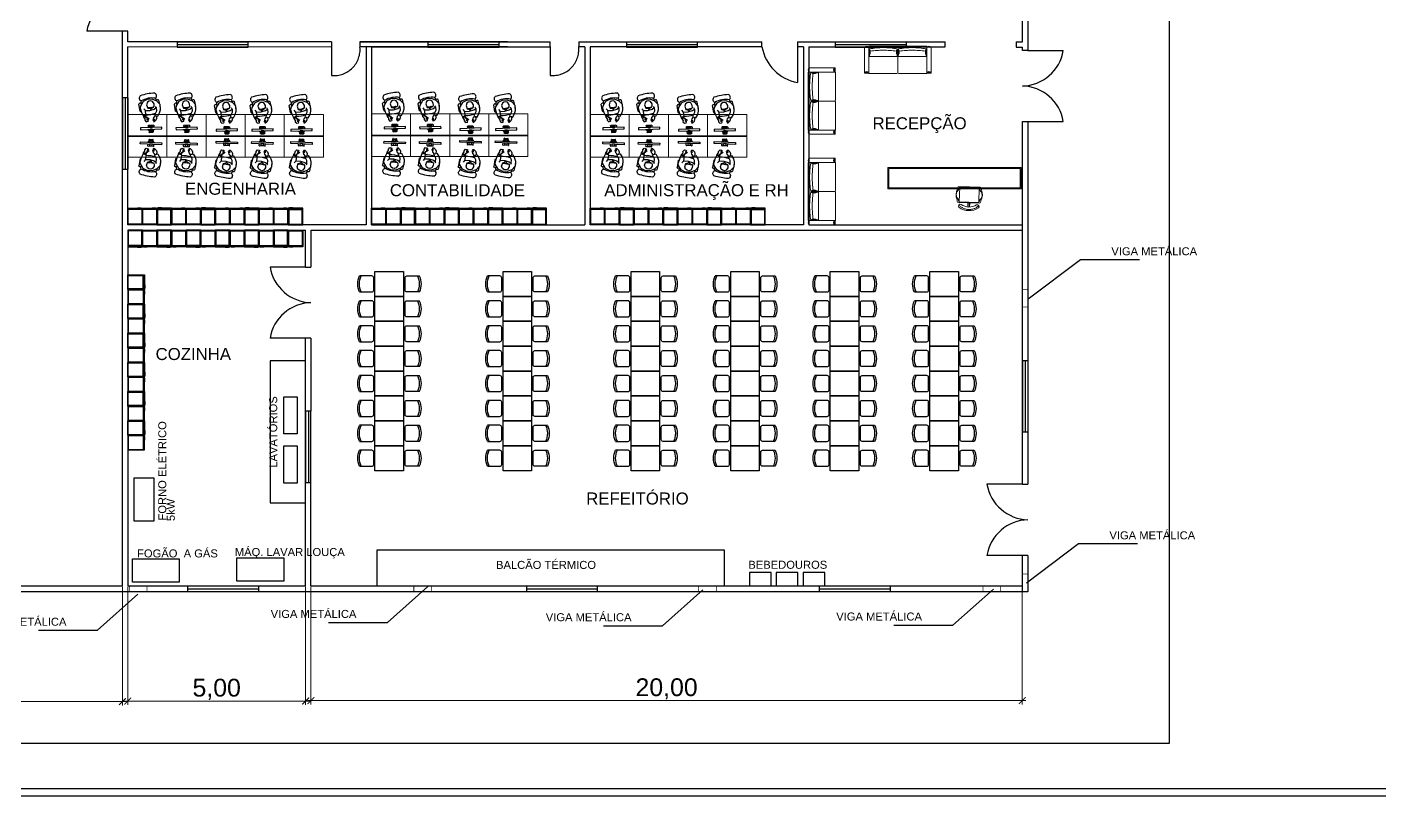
# Model space of a CAD drawing. Header units: metres. Extents: x 257 to 767, y -173 to 1.
# Drawn here: x 337.41 to 375.44, y -120.53 to -98.91 of the extents above; entities that cross this region are included whole.
import ezdxf

# ---------------------------------------------------------------- set-up
doc = ezdxf.new("R2010")
doc.units = ezdxf.units.M
doc.header["$LTSCALE"] = 10
for name, pattern in [('ACAD_ISO02W100', [15, 12, -3]), ('HIDDEN2', [4.7625, 3.175, -1.5875]), ('TRACEJADAX2', [38.1, 25.4, -12.7])]:
    doc.linetypes.add(name, pattern=pattern)
doc.layers.get('0').update_dxf_attribs({"color": 254})
for name, color, linetype in [('A_LAYOUT', 8, 'Continuous'), ('A_METAL', 93, 'Continuous'), ('ELETEXTO LUMINÁRIAS', 254, 'Continuous'), ('exq. externa', 2, 'Continuous'), ('MOBIL', 43, 'Continuous'), ('Muro', 254, 'Continuous'), ('Parede', 254, 'Continuous'), ('vista', 7, 'Continuous')]:
    doc.layers.add(name, color=color, linetype=linetype)
for name, color, linetype, lineweight in [('COTA', 7, 'Continuous', 15), ('estofado', 7, 'Continuous', 25), ('mobiliario', 7, 'Continuous', 0), ('Mobiliário', 7, 'Continuous', 0), ('Vidro', 254, 'Continuous', 20)]:
    doc.layers.add(name, color=color, linetype=linetype, lineweight=lineweight)
doc.layers.add('Janelas', color=254, linetype='Continuous', plot=False)
doc.layers.add('Portas', color=254, linetype='ACAD_ISO02W100', plot=False)
doc.styles.add('ARIAL', font='')
doc.styles.get('ARIAL').set_extended_font_data('Arial')
doc.dimstyles.new('Cota Principal', dxfattribs={"dimtxt": 0.5, "dimasz": 0.19, "dimexe": 0.11, "dimexo": 0.03, "dimgap": 0.03, "dimtad": 1, "dimzin": 4, "dimtxsty": 'ARIAL', "dimblk": 'ARCHTICK', "dimcen": 2, "dimdle": 0.1, "dimclrd": 251, "dimclre": 251, "dimclrt": 7, "dimadec": 0, "dimazin": 0, "dimtfac": 1, "dimtmove": 0, "dimatfit": 3, "dimldrblk": 'ARCHTICK', "dimfxl": 0.1, "dimlwd": 9, "dimlwe": 9, "dimarcsym": 0})

# ---------------------------------------------------------------- blocks, each defined once
blk = doc.blocks.new('_ArchTick')
at = {"color": 0, "linetype": 'ByBlock', "const_width": 0.15}
blk.add_lwpolyline([(-0.5, -0.5), (0.5, 0.5)], dxfattribs=at)
blk = doc.blocks.new('*D1563')
at = {"color": 251, "lineweight": 9, "transparency": 16777216}
for p, q in [((295.087, -114.647), (295.087, -117.982)), ((340.087, -114.647), (340.087, -117.982)), ((294.987, -117.872), (340.187, -117.872))]:
    blk.add_line(p, q, dxfattribs=at)
at = {"layer": 'Defpoints', "color": 0, "transparency": 16777216}
for p in [(295.087, -114.617), (340.087, -114.617), (340.087, -117.872)]:
    blk.add_point(p, dxfattribs=at)
at = {"color": 251, "lineweight": 9, "transparency": 16777216, "xscale": 0.19, "yscale": 0.19, "zscale": 0.19, "rotation": 180}
blk.add_blockref('_ArchTick', (295.087, -117.872), dxfattribs=at)
at = {"color": 251, "lineweight": 9, "transparency": 16777216, "xscale": 0.19, "yscale": 0.19, "zscale": 0.19}
blk.add_blockref('_ArchTick', (340.087, -117.872), dxfattribs=at)
at = {"color": 7, "transparency": 16777216, "insert": (317.587, -117.542), "char_height": 0.5, "attachment_point": 5, "style": 'ARIAL'}
blk.add_mtext('45,00', dxfattribs=at)
blk = doc.blocks.new('poltrona Cisne Grando')
at = {"layer": 'estofado', "lineweight": 13, "ltscale": 0.1}
h = blk.add_hatch(color=254, dxfattribs=at)
h.dxf.hatch_style = 1
h.set_gradient(color1=(216, 215, 218), color2=(88, 86, 93), one_color=1, tint=0.35, name='INVCYLINDER')
h.paths.add_polyline_path([(0.026, -0.101, 0.004152), (0.02, -0.1), (0.02, -0.218), (0.026, -0.218)])
h.paths.add_polyline_path([(-0.02, -0.1, 0.004152), (-0.026, -0.101), (-0.026, -0.218), (-0.02, -0.218)])
at = {"layer": 'estofado', "color": 254, "linetype": 'HIDDEN2', "lineweight": 5, "ltscale": 0.1}
for p, q in [((-0.275, -0.238), (0.275, -0.238)), ((-0.275, -0.238), (-0.275, -0.65)), ((0.275, -0.238), (0.275, -0.65)), ((-0.275, -0.65), (0.275, -0.65))]:
    blk.add_line(p, q, dxfattribs=at)
at = {"layer": 'estofado', "color": 254, "lineweight": 20, "ltscale": 0.3}
for p, q in [((-0.026, -0.101), (-0.026, -0.218)), ((0.026, -0.101), (0.026, -0.218))]:
    blk.add_line(p, q, dxfattribs=at)
at = {"layer": 'estofado', "color": 254, "linetype": 'HIDDEN2', "lineweight": 5, "ltscale": 0.3}
for p, q in [((-0.02, -0.1), (-0.02, -0.218)), ((0.02, -0.1), (0.02, -0.218))]:
    blk.add_line(p, q, dxfattribs=at)
at = {"layer": 'estofado', "color": 254, "lineweight": 9, "ltscale": 1.5}
blk.add_lwpolyline([(0.337, -0.6, 0.07575), (0.327, -0.642, -0.393985), (0.297, -0.67), (-0.297, -0.67, -0.393985), (-0.327, -0.642, 0.07575), (-0.337, -0.6, -0.214046), (-0.337, -0.289, 0.07575), (-0.327, -0.246, -0.393985), (-0.297, -0.218), (0.297, -0.218, -0.393985), (0.327, -0.246, 0.07575), (0.337, -0.289, -0.214046)], format="xyb", close=True, dxfattribs=at)
at = {"layer": 'estofado', "color": 254, "linetype": 'HIDDEN2', "lineweight": 5, "ltscale": 0.1}
for centre, radius, start, end in [((-0.186, -0.444), 0.176, 137.4296, 222.5704), ((-0.643, -0.118), 0.388, 327.7874, 341.9398), ((0, -0.424), 0.393, 44.152, 135.848), ((0.643, -0.118), 0.388, 198.0602, 212.2126), ((0.186, -0.444), 0.176, 317.4296, 42.5704), ((-0.643, -0.77), 0.388, 18.0602, 32.2126), ((0.643, -0.77), 0.388, 147.7874, 161.9398)]:
    blk.add_arc(centre, radius, start, end, dxfattribs=at)
at = {"layer": 'estofado', "color": 254, "lineweight": 9, "ltscale": 1.5}
for centre, radius, start, end in [((-0.241, -0.121), 0.0506, 132.6757, 295.0662), ((0, -0.493), 0.493, 56.1291, 123.8709), ((0, -0.493), 0.393, 56.1291, 123.8709), ((0.241, -0.121), 0.0506, 244.9338, 47.3243)]:
    blk.add_arc(centre, radius, start, end, dxfattribs=at)
blk = doc.blocks.new('Sofá Siena Aliança 3L')
at = {"layer": 'MOBIL', "color": 254, "lineweight": 9}
for p, q in [((0.815, 0), (-0.815, 0)), ((0.815, -0.77), (0.815, 0)), ((-0.935, -0.02), (-0.935, -0.754)), ((-0.815, 0), (-0.815, -0.77)), ((-0.803, -0.1), (-0.815, -0.1)), ((0, -0.1), (-0.012, -0.1)), ((0, -0.1), (0.012, -0.1)), ((0, -0.74), (0, -0.1)), ((0.803, -0.1), (0.815, -0.1)), ((0.935, -0.754), (0.935, -0.02)), ((-0.935, -0.754), (-0.815, -0.754)), ((0.815, -0.754), (0.935, -0.754)), ((-0.815, -0.77), (-0.03, -0.77)), ((0.815, -0.77), (0.03, -0.77))]:
    blk.add_line(p, q, dxfattribs=at)
for points in [[(-0.012, -0.073), (-0.012, -0.073), (-0.012, -0.286), (-0.803, -0.286), (-0.803, -0.073)], [(0.012, -0.073), (0.012, -0.073), (0.012, -0.286), (0.803, -0.286), (0.803, -0.073)]]:
    blk.add_lwpolyline(points, dxfattribs=at)
for centre, radius, start, end in [((-0.875, -0.1), 0.1, 53.1528, 126.8472), ((0.875, -0.1), 0.1, 53.1528, 126.8472), ((-0.875, -0.812), 0.1, 53.1528, 126.8472), ((-0.03, -0.74), 0.03, 270, 0), ((0.03, -0.74), 0.03, 180, 270), ((0.875, -0.812), 0.1, 53.1528, 126.8472)]:
    blk.add_arc(centre, radius, start, end, dxfattribs=at)
at = {"layer": 'MOBIL', "color": 254, "linetype": 'HIDDEN2', "lineweight": 5, "ltscale": 0.1}
for centre, radius, start, end in [((-0.408, -2.313), 2.274, 79.9899, 100.0101), ((-0.939, -0.165), 0.164, 344.9189, 33.8557), ((-0.611, -0.297), 0.192, 151.9951, 176.6381), ((-0.408, -2.813), 2.7, 82.1268, 97.8654), ((0.118, -0.162), 0.157, 145.6592, 196.735), ((-0.202, -0.297), 0.192, 3.3619, 28.0049), ((0.202, -0.297), 0.192, 151.9951, 176.6381), ((0.408, -2.313), 2.274, 79.9899, 100.0101), ((-0.118, -0.162), 0.157, 343.265, 34.3408), ((0.408, -2.813), 2.7, 82.1346, 97.8732), ((0.939, -0.165), 0.164, 146.1443, 195.0811), ((0.611, -0.297), 0.192, 3.3619, 28.0049), ((-0.918, -0.754), 0.0173, 105.0023, 180.1856), ((-0.875, -0.482), 0.26, 259.5469, 280.4531), ((-0.832, -0.754), 0.0173, 359.8144, 74.9977), ((0.832, -0.754), 0.0173, 105.0023, 180.1856), ((0.875, -0.482), 0.26, 259.5469, 280.4531), ((0.918, -0.754), 0.0173, 359.8144, 74.9977)]:
    blk.add_arc(centre, radius, start, end, dxfattribs=at)
blk = doc.blocks.new('Armario 1 modulo')
at = {"layer": 'exq. externa', "color": 254}
for p, q in [((0.466, 0.395), (0.015, 0.395)), ((0.015, 0.395), (0.015, 0.015)), ((0.433, 0.395), (0.433, 0.015)), ((0.45, 0.395), (0.45, 0.015)), ((0.015, 0.015), (0.466, 0.015))]:
    blk.add_line(p, q, dxfattribs=at)
for points in [[(0, 0), (0.466, 0), (0.466, 0.41), (0, 0.41)], [(0.469, 0.278), (0.477, 0.278), (0.477, 0.376), (0.469, 0.376)]]:
    blk.add_lwpolyline(points, close=True, dxfattribs=at)
blk = doc.blocks.new('pc mesa')
at = {"color": 254}
for p, q in [((-0.299, -0.107), (-0.299, -0.099)), ((-0.299, -0.21), (-0.299, -0.157)), ((-0.296, -0.092), (-0.277, -0.073)), ((-0.144, -0.22), (-0.289, -0.22)), ((-0.274, -0.066), (-0.274, -0.03)), ((-0.264, -0.02), (-0.169, -0.02)), ((-0.159, -0.043), (-0.159, -0.03)), ((-0.159, -0.066), (-0.159, -0.043)), ((-0.137, -0.092), (-0.156, -0.073)), ((-0.134, -0.107), (-0.134, -0.099)), ((-0.134, -0.21), (-0.134, -0.157))]:
    blk.add_line(p, q, dxfattribs=at)
blk.add_lwpolyline([(-0.517, -0.107), (0.083, -0.107), (0.083, -0.157), (-0.517, -0.157)], close=True, dxfattribs=at)
for points in [[(-0.178, -0.107), (-0.256, -0.107), (-0.256, -0.049, -0.414214), (-0.246, -0.039), (-0.188, -0.039, -0.414214), (-0.178, -0.049)], [(-0.178, -0.157), (-0.256, -0.157), (-0.256, -0.191, 0.414214), (-0.246, -0.201), (-0.188, -0.201, 0.414214), (-0.178, -0.191)]]:
    blk.add_lwpolyline(points, format="xyb", close=True, dxfattribs=at)
for points in [[(-0.196, -0.099), (-0.196, -0.107), (-0.237, -0.107), (-0.237, -0.057), (-0.196, -0.057), (-0.196, -0.068)], [(-0.196, -0.08), (-0.196, -0.09)]]:
    blk.add_lwpolyline(points, dxfattribs=at)
for centre, start, end in [((-0.289, -0.099), 135, 180), ((-0.289, -0.21), 180, 270), ((-0.284, -0.066), 315, 0), ((-0.264, -0.03), 90, 180), ((-0.169, -0.03), 0, 90), ((-0.149, -0.066), 180, 225), ((-0.144, -0.21), 270, 0), ((-0.144, -0.099), 360, 45)]:
    blk.add_arc(centre, 0.01, start, end, dxfattribs=at)
blk = doc.blocks.new('A$C3322391F')
at = {"color": 254}
for p, q in [((0.084, 0.56), (0.041, 0.551)), ((0.183, 0.723), (0.302, 0.707)), ((0.517, 0.636), (0.632, 0.476)), ((0.563, 0.455), (0.573, 0.439)), ((0.052, 0.283), (0.073, 0.257)), ((0.104, 0.218), (0.175, 0.129)), ((0.226, 0.176), (0.226, 0.176))]:
    blk.add_line(p, q, dxfattribs=at)
blk.add_lwpolyline([(0.388, 0.559), (0.274, 0.496), (0.182, 0.409), (0.149, 0.346), (0.102, 0.432), (0.102, 0.556), (0.084, 0.56), (0.097, 0.626), (0.081, 0.703), (0.067, 0.699), (0.066, 0.655), (0.055, 0.68), (0.049, 0.729), (0.022, 0.715), (0, 0.653), (0.006, 0.603), (0.041, 0.551), (0.007, 0.545), (0.001, 0.437), (0.02, 0.348), (0.093, 0.222), (0.216, 0.175), (0.357, 0.187), (0.479, 0.256), (0.557, 0.359), (0.566, 0.506), (0.55, 0.562), (0.459, 0.657), (0.38, 0.722), (0.356, 0.745), (0.296, 0.773), (0.283, 0.806), (0.226, 0.827), (0.185, 0.793), (0.186, 0.775), (0.227, 0.766), (0.236, 0.746), (0.203, 0.753), (0.197, 0.742), (0.239, 0.72), (0.288, 0.721), (0.312, 0.696), (0.303, 0.688), (0.324, 0.666), (0.319, 0.661)], close=True, dxfattribs=at)
for points in [[(0.376, 0.446), (0.338, 0.439), (0.295, 0.415), (0.265, 0.386), (0.226, 0.369), (0.223, 0.331), (0.253, 0.281), (0.322, 0.238), (0.375, 0.247), (0.417, 0.279), (0.44, 0.324), (0.429, 0.394), (0.357, 0.464), (0.295, 0.45), (0.267, 0.465), (0.259, 0.456), (0.268, 0.428), (0.231, 0.372)], [(0.312, 0.696), (0.356, 0.745)], [(0.324, 0.666), (0.379, 0.723)], [(0.387, 0.556), (0.451, 0.53)], [(0.149, 0.346), (0.181, 0.324)]]:
    blk.add_lwpolyline(points, dxfattribs=at)
for centre, radius, start, end in [((0.627, 0.008), 0.716, 115.1371, 137.1512), ((0.499, 0.61), 0.032, 55.891, 126.8585), ((0.597, 0.467), 0.0363, 230.0412, 15.0185), ((0.415, 0.332), 0.203, 10.3641, 29.0796), ((0.082, 0.293), 0.032, 174.8514, 198.4587), ((0.193, 0.161), 0.0363, 239.3313, 24.3086), ((0.374, 0.301), 0.203, 224.5096, 243.5533), ((0.366, 0.087), 0.0877, 157.5676, 276.7822), ((0.122, 0.674), 0.577, 286.3838, 327.9659), ((-0.412, 1.378), 1.587, 299.7656, 314.5841), ((0.621, 0.281), 0.0877, 337.5676, 96.7822)]:
    blk.add_arc(centre, radius, start, end, dxfattribs=at)
blk = doc.blocks.new('MesaRefeitorio')
at = {"layer": 'A_LAYOUT', "color": 254}
for points in [[(-1.236, 1.275), (-0.886, 1.275, -0.414214), (-0.836, 1.225), (-0.836, 0.875, -0.414214), (-0.886, 0.825), (-1.236, 0.825)], [(0.447, 1.275), (0.097, 1.275, 0.414214), (0.047, 1.225), (0.047, 0.875, 0.414214), (0.097, 0.825), (0.447, 0.825)], [(-1.236, 0.575), (-0.886, 0.575, -0.414214), (-0.836, 0.525), (-0.836, 0.175, -0.414214), (-0.886, 0.125), (-1.236, 0.125)], [(0.447, 0.575), (0.097, 0.575, 0.414214), (0.047, 0.525), (0.047, 0.175, 0.414214), (0.097, 0.125), (0.447, 0.125)], [(-1.236, -0.125), (-0.886, -0.125, -0.414214), (-0.836, -0.175), (-0.836, -0.525, -0.414214), (-0.886, -0.575), (-1.236, -0.575)], [(0.447, -0.125), (0.097, -0.125, 0.414214), (0.047, -0.175), (0.047, -0.525, 0.414214), (0.097, -0.575), (0.447, -0.575)], [(-1.236, -0.825), (-0.886, -0.825, -0.414214), (-0.836, -0.875), (-0.836, -1.225, -0.414214), (-0.886, -1.275), (-1.236, -1.275)], [(0.447, -0.825), (0.097, -0.825, 0.414214), (0.047, -0.875), (0.047, -1.225, 0.414214), (0.097, -1.275), (0.447, -1.275)]]:
    blk.add_lwpolyline(points, format="xyb", dxfattribs=at)
for points in [[(0, 0.7), (0, 1.4), (-0.8, 1.4), (-0.8, 0.7)], [(0, 0), (0, 0.7), (-0.8, 0.7), (-0.8, 0)], [(0, -0.7), (0, 0), (-0.8, 0), (-0.8, -0.7)], [(0, -1.4), (0, -0.7), (-0.8, -0.7), (-0.8, -1.4)]]:
    blk.add_lwpolyline(points, close=True, dxfattribs=at)
for centre, start, end in [((-0.755, 1.05), 154.9424, 205.0576), ((-0.705, 1.05), 154.9424, 205.0576), ((-0.085, 1.05), 334.9424, 25.0576), ((-0.035, 1.05), 334.9424, 25.0576), ((-0.755, 0.35), 154.9424, 205.0576), ((-0.705, 0.35), 154.9424, 205.0576), ((-0.085, 0.35), 334.9424, 25.0576), ((-0.035, 0.35), 334.9424, 25.0576), ((-0.755, -0.35), 154.9424, 205.0576), ((-0.705, -0.35), 154.9424, 205.0576), ((-0.085, -0.35), 334.9424, 25.0576), ((-0.035, -0.35), 334.9424, 25.0576), ((-0.755, -1.05), 154.9424, 205.0576), ((-0.705, -1.05), 154.9424, 205.0576), ((-0.085, -1.05), 334.9424, 25.0576), ((-0.035, -1.05), 334.9424, 25.0576)]:
    blk.add_arc(centre, 0.531, start, end, dxfattribs=at)
blk = doc.blocks.new('*D1561')
at = {"color": 251, "lineweight": 9, "transparency": 16777216}
for p, q in [((340.237, -114.647), (340.237, -117.967)), ((345.237, -114.647), (345.237, -117.967)), ((340.137, -117.857), (345.337, -117.857))]:
    blk.add_line(p, q, dxfattribs=at)
at = {"layer": 'Defpoints', "color": 0, "transparency": 16777216}
for p in [(340.237, -114.617), (345.237, -114.617), (345.237, -117.857)]:
    blk.add_point(p, dxfattribs=at)
at = {"color": 251, "lineweight": 9, "transparency": 16777216, "xscale": 0.19, "yscale": 0.19, "zscale": 0.19, "rotation": 180}
blk.add_blockref('_ArchTick', (340.237, -117.857), dxfattribs=at)
at = {"color": 251, "lineweight": 9, "transparency": 16777216, "xscale": 0.19, "yscale": 0.19, "zscale": 0.19}
blk.add_blockref('_ArchTick', (345.237, -117.857), dxfattribs=at)
at = {"color": 7, "transparency": 16777216, "insert": (342.737, -117.527), "char_height": 0.5, "attachment_point": 5, "style": 'ARIAL'}
blk.add_mtext('5,00', dxfattribs=at)
blk = doc.blocks.new('*D1562')
at = {"color": 251, "lineweight": 9, "transparency": 16777216}
for p, q in [((345.387, -114.647), (345.387, -117.956)), ((365.384, -114.647), (365.384, -117.956)), ((365.484, -117.846), (345.287, -117.846))]:
    blk.add_line(p, q, dxfattribs=at)
at = {"layer": 'Defpoints', "color": 0, "transparency": 16777216}
for p in [(345.387, -114.617), (365.384, -114.617), (345.387, -117.846)]:
    blk.add_point(p, dxfattribs=at)
at = {"color": 251, "lineweight": 9, "transparency": 16777216, "xscale": 0.19, "yscale": 0.19, "zscale": 0.19, "rotation": 180}
blk.add_blockref('_ArchTick', (345.387, -117.846), dxfattribs=at)
at = {"color": 251, "lineweight": 9, "transparency": 16777216, "xscale": 0.19, "yscale": 0.19, "zscale": 0.19}
blk.add_blockref('_ArchTick', (365.384, -117.846), dxfattribs=at)
at = {"color": 7, "transparency": 16777216, "insert": (355.385, -117.515), "char_height": 0.5, "attachment_point": 5, "style": 'ARIAL'}
blk.add_mtext('20,00', dxfattribs=at)

msp = doc.modelspace()

# ---------------------------------------------------------------- linework, layer by layer
at = {"color": 254}
for p, q in [((345.965, -99.468), (340.237, -99.467)), ((345.965, -99.325), (345.965, -99.468)), ((346.765, -99.325), (350.864, -99.325)), ((350.915, -99.467), (346.765, -99.467)), ((346.937, -99.467), (346.937, -104.467)), ((347.087, -99.467), (347.087, -104.467)), ((347.087, -99.467), (352.115, -99.467)), ((350.864, -99.325), (352.115, -99.325)), ((352.115, -99.467), (352.115, -99.325)), ((352.915, -99.325), (357.014, -99.325)), ((353.087, -99.467), (352.915, -99.467)), ((353.087, -99.467), (353.087, -104.467)), ((358.065, -99.467), (353.237, -99.467)), ((353.237, -99.467), (353.237, -104.467)), ((357.014, -99.325), (357.065, -99.325)), ((357.014, -99.325), (358.065, -99.325)), ((358.065, -99.467), (358.065, -99.325)), ((359.065, -99.325), (363.164, -99.325)), ((359.237, -99.467), (359.065, -99.467)), ((359.237, -99.467), (359.237, -104.467)), ((359.387, -99.467), (359.387, -104.467)), ((359.387, -99.467), (363.215, -99.467)), ((363.164, -99.325), (363.215, -99.325)), ((363.215, -99.467), (363.215, -99.325)), ((365.215, -99.325), (365.387, -99.325)), ((365.387, -99.564), (365.387, -99.475)), ((365.39, -105.655), (365.388, -101.564)), ((346.937, -104.467), (340.237, -104.467)), ((347.087, -104.467), (353.087, -104.467)), ((359.237, -104.467), (353.237, -104.467)), ((359.387, -104.467), (365.387, -104.467)), ((340.237, -104.617), (345.237, -104.617)), ((353.087, -104.617), (359.237, -104.617)), ((367.018, -105.449), (365.553, -106.558)), ((368.677, -105.449), (367.018, -105.449)), ((366.965, -113.435), (365.5, -114.544)), ((368.624, -113.435), (366.965, -113.435)), ((365.387, -114.617), (365.387, -113.761)), ((339.385, -115.865), (340.521, -114.855)), ((347.537, -115.645), (348.673, -114.635)), ((355.27, -115.738), (356.406, -114.729)), ((363.436, -115.719), (364.572, -114.709)), ((337.725, -115.865), (339.385, -115.865)), ((345.878, -115.645), (347.537, -115.645)), ((353.611, -115.738), (355.27, -115.738)), ((361.777, -115.719), (363.436, -115.719))]:
    msp.add_line(p, q, dxfattribs=at)
for points in [[(345.237, -108.291), (344.237, -108.291), (344.237, -112.28), (345.237, -112.28)], [(344.62, -109.302), (345.003, -109.302), (345.003, -110.348), (344.62, -110.348)], [(344.62, -110.682), (345.003, -110.682), (345.003, -111.727), (344.62, -111.727)], [(340.42, -111.579), (340.97, -111.579), (340.97, -112.799), (340.42, -112.799)], [(347.235, -114.617), (357.014, -114.617), (357.014, -113.617), (347.235, -113.617)], [(340.368, -113.856), (341.685, -113.856), (341.685, -114.514), (340.368, -114.514)], [(343.303, -113.829), (344.621, -113.829), (344.621, -114.487), (343.303, -114.487)], [(357.713, -114.617), (358.322, -114.617), (358.322, -114.24), (357.713, -114.24)], [(358.468, -114.617), (359.077, -114.617), (359.077, -114.24), (358.468, -114.24)], [(359.223, -114.617), (359.832, -114.617), (359.832, -114.24), (359.223, -114.24)]]:
    msp.add_lwpolyline(points, close=True, dxfattribs=at)
at = {"layer": 'A_METAL', "color": 254, "const_width": 0.02}
for points in [[(365.394, -106.781), (365.394, -106.281), (365.544, -106.281), (365.544, -106.781)], [(365.394, -114.781), (365.394, -114.281), (365.544, -114.281), (365.544, -114.781)], [(340.279, -114.63), (340.779, -114.63), (340.779, -114.78), (340.279, -114.78)], [(348.279, -114.63), (348.779, -114.63), (348.779, -114.78), (348.279, -114.78)], [(356.279, -114.631), (356.779, -114.631), (356.779, -114.781), (356.279, -114.781)], [(364.279, -114.631), (364.779, -114.631), (364.779, -114.781), (364.279, -114.781)]]:
    msp.add_lwpolyline(points, close=True, dxfattribs=at)
at = {"layer": 'ELETEXTO LUMINÁRIAS', "color": 254}
msp.add_lwpolyline([(336.338, -79.438), (369.517, -79.438), (369.517, -119.053), (336.338, -119.053)], close=True, dxfattribs=at)
at = {"layer": 'Janelas', "color": 254}
for p, q in [((341.624, -99.325), (341.624, -99.475)), ((341.624, -99.325), (341.624, -99.4)), ((341.624, -99.325), (343.624, -99.325)), ((341.624, -99.4), (343.624, -99.4)), ((341.624, -99.475), (343.624, -99.475)), ((343.624, -99.475), (343.624, -99.325)), ((348.676, -99.325), (348.676, -99.475)), ((348.676, -99.325), (348.676, -99.4)), ((348.676, -99.325), (350.676, -99.325)), ((348.676, -99.4), (350.676, -99.4)), ((348.676, -99.475), (350.676, -99.475)), ((350.676, -99.475), (350.676, -99.325)), ((354.253, -99.325), (354.253, -99.475)), ((354.253, -99.325), (354.253, -99.4)), ((354.253, -99.325), (356.253, -99.325)), ((354.253, -99.4), (356.253, -99.4)), ((354.253, -99.475), (356.253, -99.475)), ((356.253, -99.475), (356.253, -99.325)), ((360.126, -99.325), (360.126, -99.475)), ((360.126, -99.325), (360.126, -99.4)), ((360.126, -99.325), (362.126, -99.325)), ((360.126, -99.4), (362.126, -99.4)), ((360.126, -99.475), (362.126, -99.475)), ((362.126, -99.475), (362.126, -99.325)), ((340.236, -100.899), (340.086, -100.899)), ((340.086, -100.899), (340.086, -102.899)), ((340.236, -100.899), (340.161, -100.899)), ((340.161, -100.899), (340.161, -102.899)), ((340.236, -100.899), (340.236, -102.899)), ((340.086, -102.899), (340.236, -102.899)), ((365.537, -108.291), (365.387, -108.291)), ((365.387, -108.291), (365.387, -110.291)), ((365.537, -108.291), (365.462, -108.291)), ((365.462, -108.291), (365.462, -110.291)), ((365.537, -108.291), (365.537, -110.291)), ((345.387, -109.711), (345.237, -109.711)), ((345.237, -109.711), (345.237, -111.711)), ((345.314, -109.711), (345.314, -111.711)), ((345.387, -111.711), (345.387, -109.711)), ((365.387, -110.291), (365.537, -110.291)), ((345.237, -111.711), (345.387, -111.711)), ((341.918, -114.617), (341.918, -114.78)), ((341.918, -114.618), (343.918, -114.618)), ((341.918, -114.705), (343.918, -114.705)), ((341.918, -114.78), (343.918, -114.78)), ((343.918, -114.78), (343.918, -114.618)), ((351.444, -114.618), (353.444, -114.618)), ((351.444, -114.705), (353.444, -114.705)), ((351.444, -114.78), (353.444, -114.78)), ((353.444, -114.78), (353.444, -114.618)), ((359.678, -114.617), (359.678, -114.78)), ((359.678, -114.618), (361.678, -114.618)), ((359.678, -114.705), (361.678, -114.705)), ((359.678, -114.78), (361.678, -114.78)), ((361.678, -114.78), (361.678, -114.618))]:
    msp.add_line(p, q, dxfattribs=at)
at = {"layer": 'Janelas'}
msp.add_line((351.444, -114.617), (351.444, -114.78), dxfattribs=at)
at = {"layer": 'mobiliario', "color": 254}
for p, q in [((341.337, -101.366), (341.337, -102.566)), ((342.437, -101.366), (342.437, -102.566)), ((343.537, -101.366), (343.537, -102.566)), ((344.637, -101.366), (344.637, -102.566)), ((348.187, -101.346), (348.187, -102.546)), ((349.287, -101.346), (349.287, -102.546)), ((350.387, -101.346), (350.387, -102.546)), ((351.487, -101.346), (351.487, -102.546)), ((354.337, -101.366), (354.337, -102.566)), ((355.437, -101.366), (355.437, -102.566)), ((356.537, -101.366), (356.537, -102.566)), ((357.637, -101.366), (357.637, -102.566))]:
    msp.add_line(p, q, dxfattribs=at)
for points in [[(340.237, -102.566), (340.237, -101.366), (345.737, -101.366), (345.737, -102.566), (340.237, -102.566)], [(347.087, -102.546), (347.087, -101.346), (351.487, -101.346)], [(353.237, -102.566), (353.237, -101.366), (357.637, -101.366)], [(351.487, -102.546), (347.087, -102.546)], [(357.637, -102.566), (353.237, -102.566)]]:
    msp.add_lwpolyline(points, dxfattribs=at)
at = {"layer": 'Mobiliário', "color": 254, "lineweight": 5, "ltscale": 0.1}
for points in [[(365.355, -103.456), (365.355, -102.856), (361.607, -102.856), (361.607, -103.456)], [(365.325, -103.426), (365.325, -102.886), (361.637, -102.886), (361.637, -103.426)]]:
    msp.add_lwpolyline(points, close=True, dxfattribs=at)
at = {"layer": 'Muro', "color": 254}
for p, q in [((256.579, -120.525), (400.785, -120.525)), ((400.585, -120.325), (256.779, -120.325))]:
    msp.add_line(p, q, dxfattribs=at)
at = {"layer": 'Parede', "color": 254}
for p, q in [((365.387, -99.325), (365.387, -96.814)), ((365.537, -97.023), (365.537, -99.564)), ((340.087, -107.655), (340.087, -99.023)), ((340.237, -99.023), (340.087, -99.023)), ((340.237, -99.325), (340.237, -99.023)), ((345.965, -99.325), (340.237, -99.325)), ((340.237, -104.467), (340.237, -99.467)), ((350.915, -99.325), (346.765, -99.325)), ((346.765, -99.325), (346.765, -99.468)), ((352.915, -99.325), (352.915, -99.467)), ((359.065, -99.325), (359.065, -99.467)), ((365.215, -99.325), (365.215, -99.475)), ((365.215, -99.475), (365.387, -99.475)), ((365.537, -99.564), (365.387, -99.564)), ((365.387, -101.564), (365.537, -101.564)), ((365.537, -101.564), (365.537, -105.655)), ((365.387, -104.617), (365.387, -104.467)), ((340.237, -104.617), (340.237, -107.655)), ((340.237, -104.617), (345.237, -104.617)), ((345.237, -105.655), (345.237, -104.617)), ((345.387, -104.617), (345.387, -105.655)), ((345.387, -104.617), (350.387, -104.617)), ((350.346, -104.617), (358.742, -104.617)), ((358.729, -104.617), (365.387, -104.617)), ((345.237, -105.655), (345.387, -105.655)), ((365.388, -111.761), (365.39, -105.655)), ((365.537, -105.655), (365.537, -111.761)), ((340.087, -114.617), (340.087, -107.655)), ((340.237, -107.655), (340.237, -114.617)), ((345.387, -107.655), (345.237, -107.655)), ((345.237, -109.711), (345.237, -107.655)), ((345.387, -107.655), (345.387, -109.711)), ((345.237, -114.617), (345.237, -111.711)), ((345.387, -114.617), (345.387, -111.711)), ((365.39, -111.761), (365.538, -111.761)), ((365.387, -114.617), (365.387, -113.761)), ((365.537, -113.761), (365.39, -113.761)), ((365.537, -113.761), (365.537, -114.781)), ((284.779, -114.781), (365.537, -114.781)), ((295.087, -114.617), (340.087, -114.617)), ((340.237, -114.617), (345.237, -114.617)), ((345.387, -114.617), (365.394, -114.617))]:
    msp.add_line(p, q, dxfattribs=at)
at = {"layer": 'Portas', "color": 254, "linetype": 'TRACEJADAX2'}
for p, q in [((340.087, -99.023), (339.087, -99.023)), ((359.065, -99.467), (359.065, -100.467)), ((365.537, -101.564), (366.537, -101.564)), ((345.237, -107.655), (344.237, -107.655)), ((365.39, -113.761), (364.39, -113.761))]:
    msp.add_line(p, q, dxfattribs=at)
at = {"layer": 'Portas', "color": 254}
for p, q in [((345.965, -99.468), (345.965, -100.268)), ((365.537, -99.564), (366.537, -99.564)), ((345.237, -105.655), (344.237, -105.655)), ((365.39, -111.761), (364.39, -111.761))]:
    msp.add_line(p, q, dxfattribs=at)
at = {"layer": 'Portas', "color": 254, "linetype": 'ByBlock'}
msp.add_line((352.115, -99.467), (352.115, -100.267), dxfattribs=at)
at = {"layer": 'Portas', "color": 254}
for centre, radius, start, end in [((340.27, -99.223), 1.201, 91.6162, 170.402), ((346.033, -99.536), 0.735, 264.6965, 5.3035), ((352.183, -99.535), 0.735, 264.6965, 5.3035), ((359.286, -99.247), 1.24, 190.2363, 259.7498), ((365.353, -101.765), 1.201, 9.598, 88.3838), ((345.42, -107.855), 1.201, 91.6162, 170.402), ((365.574, -113.961), 1.201, 91.6162, 170.402)]:
    msp.add_arc(centre, radius, start, end, dxfattribs=at)
at = {"layer": 'Portas', "color": 254, "linetype": 'TRACEJADAX2'}
for centre, start, end in [((365.353, -99.364), 271.6162, 350.402), ((345.42, -105.454), 189.598, 268.3838), ((365.574, -111.56), 189.598, 268.3838)]:
    msp.add_arc(centre, 1.201, start, end, dxfattribs=at)
at = {"layer": 'Vidro', "color": 254}
for p, q in [((340.237, -101.966), (345.737, -101.966)), ((340.237, -101.986), (345.737, -101.986)), ((347.087, -101.946), (351.487, -101.946)), ((347.087, -101.966), (351.487, -101.966)), ((353.237, -101.966), (357.637, -101.966)), ((353.237, -101.986), (357.637, -101.986))]:
    msp.add_line(p, q, dxfattribs=at)

# ---------------------------------------------------------------- block references
at = {"color": 254, "extrusion": (0, 0, -1), "zscale": -1, "rotation": 177.9876994444926}
for p in [(-341.114, -101.881), (-342.114, -101.881), (-343.243, -101.924), (-344.243, -101.924), (-345.343, -101.924), (-347.964, -101.861), (-348.964, -101.861), (-350.093, -101.904), (-351.093, -101.904), (-354.114, -101.881), (-355.114, -101.881), (-356.243, -101.924), (-357.243, -101.924)]:
    msp.add_blockref('pc mesa', p, dxfattribs=at)
at = {"color": 254, "rotation": 357.377262607188}
for p in [(341.113, -102.054), (342.113, -102.065), (343.243, -102.034), (344.243, -102.044), (345.343, -102.044), (347.963, -102.034), (348.963, -102.045), (350.093, -102.014), (351.093, -102.024), (354.113, -102.054), (355.113, -102.065), (356.243, -102.034), (357.243, -102.044)]:
    msp.add_blockref('pc mesa', p, dxfattribs=at)
at = {"layer": 'COTA', "color": 254, "xscale": -1, "rotation": 180}
for p in [(347.987, -107.18), (351.587, -107.18), (355.187, -107.18), (357.987, -107.18), (360.787, -107.18), (363.587, -107.18), (347.987, -109.98), (351.587, -109.98), (355.187, -109.98), (357.987, -109.98), (360.787, -109.98), (363.587, -109.98)]:
    msp.add_blockref('MesaRefeitorio', p, dxfattribs=at)
at = {"layer": 'estofado', "color": 254}
msp.add_blockref('Sofá Siena Aliança 3L', (361.884, -99.447), dxfattribs=at)
at = {"layer": 'estofado', "color": 254, "rotation": 89.99999999999999}
for p in [(359.367, -100.988), (359.367, -103.532)]:
    msp.add_blockref('Sofá Siena Aliança 3L', p, dxfattribs=at)
at = {"layer": 'estofado', "color": 254, "lineweight": 13, "xscale": -1, "rotation": 177.9185967460595}
msp.add_blockref('poltrona Cisne Grando', (363.875, -104.068), dxfattribs=at)
at = {"layer": 'exq. externa', "color": 254, "xscale": -1}
for p, rotation in [((340.237, -104.467), 270), ((340.647, -104.467), 270), ((341.467, -104.467), 270), ((341.877, -104.467), 270), ((342.697, -104.467), 270), ((343.107, -104.467), 270), ((343.927, -104.467), 270), ((344.337, -104.467), 270), ((347.087, -104.467), 270), ((347.497, -104.467), 270), ((348.317, -104.467), 270), ((348.727, -104.467), 270), ((349.547, -104.467), 270), ((349.957, -104.467), 270), ((350.777, -104.467), 270), ((351.187, -104.467), 270), ((353.237, -104.467), 270), ((353.647, -104.467), 270), ((354.467, -104.467), 270), ((354.877, -104.467), 270), ((355.697, -104.467), 270), ((356.107, -104.467), 270), ((356.927, -104.467), 270), ((357.337, -104.467), 270), ((341.057, -104.617), 90), ((341.877, -104.617), 90), ((342.697, -104.617), 90), ((343.517, -104.617), 90), ((344.337, -104.617), 90), ((345.157, -104.617), 90), ((340.237, -105.876), 180), ((340.237, -106.696), 180), ((340.237, -107.516), 180), ((340.237, -108.336), 180), ((340.237, -109.976), 180)]:
    msp.add_blockref('Armario 1 modulo', p, dxfattribs=dict(at, rotation=rotation))
at = {"layer": 'exq. externa', "color": 254}
for p, rotation in [((341.467, -104.467), 90), ((342.697, -104.467), 90), ((343.927, -104.467), 90), ((345.157, -104.467), 90), ((348.317, -104.467), 90), ((349.547, -104.467), 90), ((350.777, -104.467), 90), ((352.007, -104.467), 90), ((354.467, -104.467), 90), ((355.697, -104.467), 90), ((356.927, -104.467), 90), ((358.157, -104.467), 90), ((340.237, -104.617), 269.9999999999999), ((341.057, -104.617), 269.9999999999999), ((341.877, -104.617), 269.9999999999999), ((342.697, -104.617), 269.9999999999999), ((343.517, -104.617), 269.9999999999999), ((344.337, -104.617), 269.9999999999999)]:
    msp.add_blockref('Armario 1 modulo', p, dxfattribs=dict(at, rotation=rotation))
for p in [(340.237, -106.696), (340.237, -107.516), (340.237, -108.336), (340.237, -109.156), (340.237, -109.976), (340.237, -110.796)]:
    msp.add_blockref('Armario 1 modulo', p, dxfattribs=at)
at = {"layer": 'exq. externa', "xscale": -1, "rotation": 180}
msp.add_blockref('Armario 1 modulo', (340.237, -109.156), dxfattribs=at)
at = {"layer": 'vista', "color": 254, "rotation": 153.622183305314}
for p in [(341.327, -100.928), (342.327, -100.928), (343.456, -100.971), (344.456, -100.971), (345.556, -100.971), (348.177, -100.908), (349.177, -100.908), (350.306, -100.951), (351.306, -100.951), (354.327, -100.928), (355.327, -100.928), (356.456, -100.971), (357.456, -100.971)]:
    msp.add_blockref('A$C3322391F', p, dxfattribs=at)
at = {"layer": 'vista', "color": 254, "extrusion": (0, 0, -1), "zscale": -1, "rotation": 333.6257662549032}
for p in [(-341.327, -102.957), (-342.327, -102.957), (-343.456, -103), (-344.456, -103), (-345.556, -103), (-348.177, -102.937), (-349.177, -102.937), (-350.306, -102.98), (-351.306, -102.98), (-354.327, -102.957), (-355.327, -102.957), (-356.456, -103), (-357.456, -103)]:
    msp.add_blockref('A$C3322391F', p, dxfattribs=at)

# ---------------------------------------------------------------- texts
at = {"layer": 'ELETEXTO LUMINÁRIAS', "color": 254, "ltscale": 0.05, "style": 'ARIAL'}
for s, height, rotation, p in [('RECEPÇÃO', 0.3375, 360, (361.174, -101.782)), ('ENGENHARIA', 0.3375, 360, (341.847, -103.622)), ('CONTABILIDADE', 0.3375, 360, (347.605, -103.664)), ('ADMINISTRAÇÃO E RH', 0.3375, 360, (353.633, -103.662)), ('VIGA METÁLICA', 0.225, 0, (367.888, -105.324)), ('COZINHA', 0.3375, 360, (341.019, -108.269)), ('LAVATÓRIOS', 0.225, 90, (344.438, -111.296)), ('FORNO ELÉTRICO', 0.225, 90, (341.32, -112.782)), ('5kW', 0.225, 90, (341.559, -112.798)), ('REFEITÓRIO', 0.3375, 360, (353.125, -112.331)), ('VIGA METÁLICA', 0.225, 0, (367.834, -113.31)), ('FOGÃO  A GÁS', 0.225, 360, (340.499, -113.819)), ('MÁQ. LAVAR LOUÇA', 0.225, 360, (343.247, -113.779)), ('BALCÃO TÉRMICO', 0.225, 360, (350.59, -114.142)), ('BEBEDOUROS', 0.225, 0, (357.683, -114.138)), ('VIGA METÁLICA', 0.225, 360, (344.255, -115.52)), ('VIGA METÁLICA', 0.225, 360, (336.103, -115.74)), ('VIGA METÁLICA', 0.225, 360, (351.988, -115.613)), ('VIGA METÁLICA', 0.225, 360, (360.154, -115.593))]:
    msp.add_text(s, height=height, rotation=rotation, dxfattribs=at).set_placement(p)

# ---------------------------------------------------------------- dimensions: what is measured, and where the dimension line sits
at = {"color": 254}
dim = msp.add_linear_dim(base=(340.087, -117.872), p1=(295.087, -114.617), p2=(340.087, -114.617), dimstyle='Cota Principal', dxfattribs=at)
dim.commit()
dim.dimension.update_dxf_attribs({"geometry": '*D1563', "text_midpoint": (317.587, -117.542)})
for p1, p2, distance, picture, middle in [((340.237, -114.617), (345.237, -114.617), -3.24, '*D1561', (342.737, -117.527)), ((365.384, -114.617), (345.387, -114.617), 3.228, '*D1562', (355.385, -117.515))]:
    dim = msp.add_aligned_dim(p1=p1, p2=p2, distance=distance, dimstyle='Cota Principal', dxfattribs=at)
    dim.commit()
    dim.dimension.update_dxf_attribs({"geometry": picture, "text_midpoint": middle})

doc.saveas('drawing.dxf')
